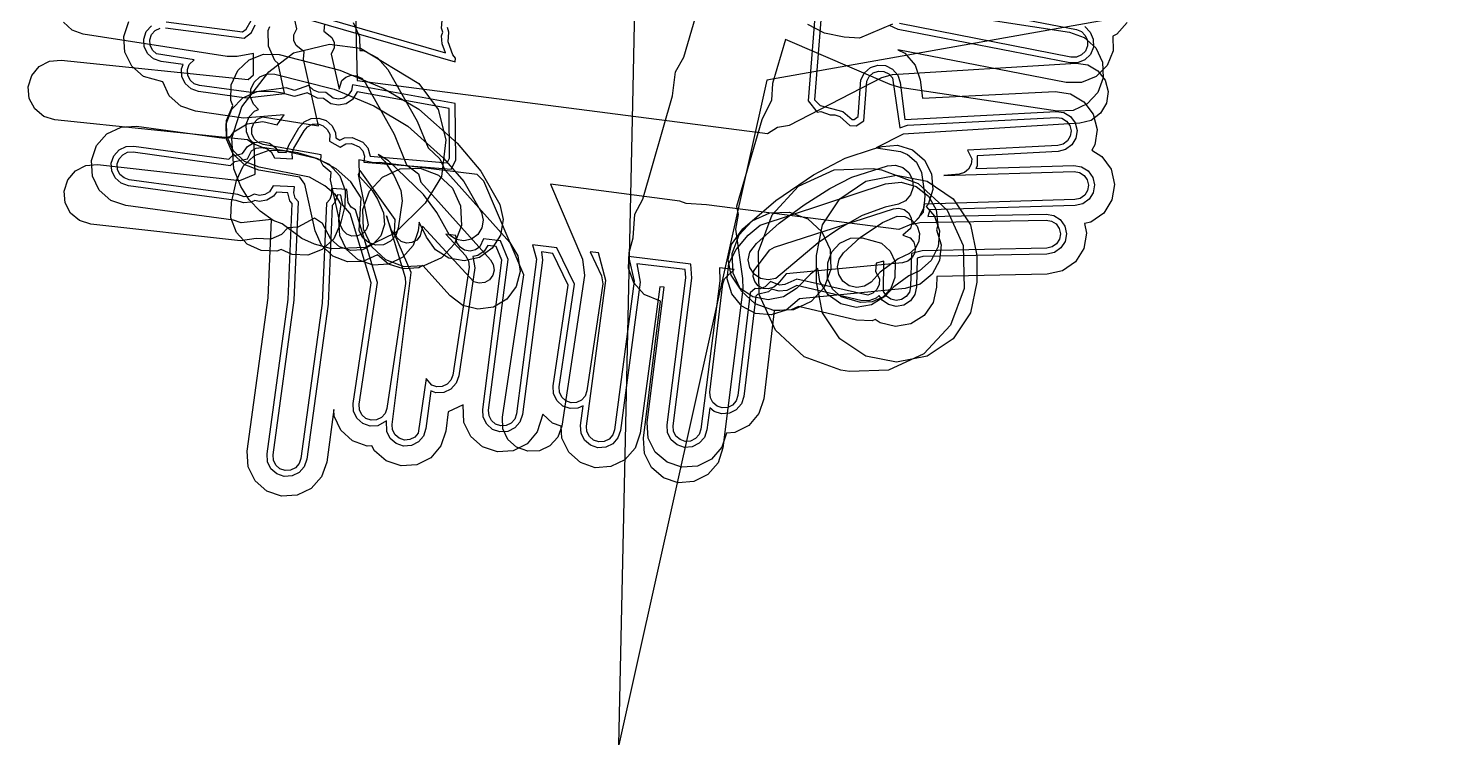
# Model space of a CAD drawing. Header units: metres. Extents: x -3943 to -3664, y 4962 to 6622.
# Drawn here: x -3837.3 to -3767, y 4961.9 to 4997.7 of the extents above; entities that cross this region are included whole.
import ezdxf

# ---------------------------------------------------------------- set-up
doc = ezdxf.new("R2010")
doc.units = ezdxf.units.M
doc.layers.add('AI_GREENING_EXCLUSIONS', color=1, linetype='Continuous')

msp = doc.modelspace()

# ---------------------------------------------------------------- linework, layer by layer
at = {"layer": 'AI_GREENING_EXCLUSIONS'}
for points in [[(-3821.365, 5013.779), (-3820.902, 4995.041), (-3800.432, 4992.396), (-3799.925, 4992.717), (-3799.331, 4992.81), (-3794.721, 4995.194), (-3794.191, 4995.34), (-3785.023, 4995.896), (-3784.443, 4995.817), (-3783.937, 4995.522), (-3783.583, 4995.056), (-3783.435, 4994.489), (-3783.514, 4993.91), (-3783.809, 4993.404), (-3784.275, 4993.05), (-3784.841, 4992.901), (-3793.656, 4992.367), (-3794.996, 4991.674), (-3793.793, 4991.501), (-3793.434, 4991.351), (-3792.995, 4990.965), (-3792.736, 4990.44), (-3792.575, 4989.287), (-3792.616, 4988.703), (-3792.876, 4988.179), (-3793.151, 4987.905), (-3793.872, 4987.608), (-3803.464, 4988.832), (-3804.474, 4988.898), (-3804.801, 4989.009), (-3811.25, 4989.866), (-3809.656, 4986.12), (-3809.553, 4985.31), (-3810.683, 4977.79), (-3810.881, 4977.239), (-3811.275, 4976.807), (-3811.804, 4976.557), (-3812.389, 4976.53), (-3812.939, 4976.728), (-3813.372, 4977.122), (-3813.622, 4977.651), (-3813.649, 4978.236), (-3812.583, 4985.336), (-3814.573, 4990.014), (-3814.906, 4990.343), (-3819.785, 4990.948), (-3820.062, 4990.928), (-3820.815, 4991.086), (-3820.797, 4990.258), (-3820.147, 4989.545), (-3819.873, 4989.123), (-3819.578, 4988.43), (-3819.537, 4987.846), (-3819.722, 4987.291), (-3820.106, 4986.85), (-3820.63, 4986.588), (-3821.214, 4986.547), (-3821.769, 4986.733), (-3822.211, 4987.117), (-3822.631, 4987.898), (-3823.024, 4988.171), (-3823.855, 4987.714), (-3824.349, 4987.685), (-3824.67, 4987.35), (-3825.206, 4987.115), (-3825.927, 4987.155), (-3826.719, 4987.03), (-3834.185, 4987.865), (-3834.743, 4988.042), (-3835.19, 4988.419), (-3835.459, 4988.939), (-3835.509, 4989.522), (-3835.332, 4990.08), (-3834.955, 4990.527), (-3834.435, 4990.796), (-3833.852, 4990.846), (-3826.756, 4990.053), (-3825.984, 4990.356), (-3826.028, 4991.837), (-3826.372, 4992.085), (-3835.978, 4993.071), (-3836.536, 4993.247), (-3836.985, 4993.622), (-3837.256, 4994.141), (-3837.308, 4994.724), (-3837.133, 4995.282), (-3836.757, 4995.731), (-3836.239, 4996.002), (-3835.656, 4996.054), (-3826.335, 4995.086), (-3826.071, 4995.318), (-3826.064, 4996.383), (-3826.889, 4996.239), (-3827.378, 4996.235), (-3834.568, 4997.354), (-3834.568, 4997.354), (-3835.117, 4997.555), (-3835.548, 4997.951)], [(-3822.527, 4997.875), (-3822.557, 4997.508), (-3822.158, 4997.191), (-3822.048, 4996.941), (-3822.042, 4996.668), (-3822.19, 4996.361), (-3821.798, 4994.599), (-3821.661, 4995.034), (-3821.454, 4995.213), (-3821.195, 4995.298), (-3820.922, 4995.278), (-3820.678, 4995.154), (-3820.5, 4994.947), (-3819.042, 4992.366), (-3818.44, 4990.825), (-3817.836, 4990.382), (-3817.72, 4989.96), (-3814.244, 4986.085), (-3814.105, 4985.85), (-3814.067, 4985.579), (-3814.134, 4985.315), (-3814.298, 4985.096), (-3814.533, 4984.957), (-3814.804, 4984.918), (-3815.068, 4984.986), (-3817.635, 4987.768), (-3817.746, 4987.278), (-3817.923, 4987.07), (-3818.166, 4986.946), (-3818.438, 4986.924), (-3818.698, 4987.008), (-3818.906, 4987.185), (-3819.03, 4987.428), (-3819.005, 4988.106), (-3820.74, 4990.554), (-3820.852, 4990.342), (-3820.35, 4987.841), (-3820.448, 4987.586), (-3820.637, 4987.389), (-3820.887, 4987.278), (-3821.16, 4987.272), (-3821.415, 4987.371), (-3821.612, 4987.56), (-3821.722, 4987.81), (-3822.229, 4990.087), (-3822.199, 4990.454), (-3822.598, 4990.771), (-3822.708, 4991.02), (-3822.698, 4991.336), (-3825.582, 4991.846), (-3825.836, 4991.945), (-3826.034, 4992.134), (-3826.144, 4992.384), (-3826.149, 4992.657), (-3826.05, 4992.911), (-3825.861, 4993.109), (-3825.611, 4993.218), (-3825.611, 4993.218), (-3822.828, 4992.781), (-3823.568, 4996.106), (-3823.538, 4996.473), (-3823.937, 4996.79), (-3824.047, 4997.04), (-3824.053, 4997.313), (-3823.904, 4997.619), (-3824.78, 5001.556)], [(-3792.961, 4998.608), (-3785.358, 4997.455), (-3784.624, 4997.19), (-3784.048, 4996.664), (-3783.716, 4995.957), (-3783.68, 4995.178), (-3783.946, 4994.444), (-3784.472, 4993.867), (-3785.178, 4993.536), (-3785.958, 4993.5), (-3793.817, 4994.692), (-3794.311, 4994.834), (-3799.525, 4997.088), (-3800.168, 4994.891), (-3800.22, 4994.061), (-3800.701, 4993.068), (-3801.965, 4988.75), (-3801.879, 4988.357), (-3802.012, 4987.617), (-3801.664, 4985.154), (-3801.66, 4984.628), (-3802.645, 4976.697), (-3802.89, 4975.956), (-3803.4, 4975.366), (-3804.098, 4975.015), (-3804.876, 4974.959), (-3805.617, 4975.204), (-3806.207, 4975.714), (-3806.557, 4976.412), (-3806.614, 4977.19), (-3805.766, 4984.016), (-3806.571, 4984.356), (-3807.095, 4984.935), (-3807.356, 4985.67), (-3807.356, 4985.67), (-3807.317, 4986.45), (-3807.133, 4987.177), (-3807.035, 4988.361), (-3806.644, 4989.117), (-3805.16, 4994.281), (-3805.017, 4995.464), (-3804.596, 4996.206), (-3803.395, 5000.313)], [(-3798.008, 4998.848), (-3798.387, 4994.022), (-3797.95, 4993.454), (-3797.768, 4993.494), (-3797.303, 4993.318), (-3797.069, 4993.328), (-3796.813, 4993.234), (-3796.319, 4992.796), (-3795.997, 4992.772), (-3795.614, 4993.032), (-3795.472, 4994.999), (-3795.35, 4995.244), (-3795.144, 4995.423), (-3794.885, 4995.51), (-3794.613, 4995.491), (-3794.368, 4995.37), (-3794.189, 4995.164), (-3793.816, 4992.671), (-3793.436, 4992.81), (-3786.013, 4993.191), (-3785.743, 4993.152), (-3785.508, 4993.012), (-3785.345, 4992.793), (-3785.278, 4992.528), (-3785.318, 4992.258), (-3785.458, 4992.023), (-3785.677, 4991.86), (-3785.942, 4991.793), (-3790.444, 4991.562), (-3790.229, 4991.131), (-3790.258, 4990.859), (-3790.388, 4990.619), (-3790.6, 4990.447), (-3790.862, 4990.37), (-3791.633, 4990.299), (-3785.128, 4990.493), (-3784.859, 4990.448), (-3784.627, 4990.303), (-3784.469, 4990.08), (-3784.408, 4989.814), (-3784.453, 4989.545), (-3784.598, 4989.313), (-3784.82, 4989.155), (-3785.087, 4989.094), (-3792.622, 4988.869), (-3792.654, 4988.442), (-3793.179, 4987.868), (-3792.825, 4987.942), (-3786.522, 4988.071), (-3786.253, 4988.024), (-3786.023, 4987.877), (-3785.866, 4987.653), (-3785.808, 4987.386), (-3785.855, 4987.117), (-3786.002, 4986.887), (-3786.226, 4986.731), (-3786.493, 4986.672), (-3792.71, 4986.544), (-3793.246, 4986.399), (-3793.286, 4984.746), (-3793.346, 4984.48), (-3793.503, 4984.256), (-3793.734, 4984.11), (-3794.003, 4984.064), (-3794.27, 4984.123), (-3794.493, 4984.281), (-3794.639, 4984.511), (-3794.627, 4986.024), (-3794.996, 4985.923), (-3795.033, 4985.497), (-3794.838, 4985.134), (-3794.848, 4984.861), (-3794.961, 4984.612), (-3795.161, 4984.426), (-3795.417, 4984.331), (-3798.966, 4985.116), (-3799.552, 4984.848), (-3799.823, 4984.819), (-3800.281, 4985), (-3800.532, 4984.739), (-3800.788, 4984.642), (-3801.032, 4984.649), (-3801.292, 4984.438), (-3801.903, 4979.308), (-3801.988, 4979.048), (-3802.165, 4978.84), (-3802.409, 4978.717), (-3802.681, 4978.695), (-3802.941, 4978.78), (-3803.148, 4978.958), (-3803.272, 4979.201), (-3803.293, 4979.473), (-3802.649, 4984.885), (-3802.567, 4985.14), (-3802.083, 4985.599), (-3802.812, 4985.688), (-3802.808, 4985.046), (-3803.747, 4977.63), (-3803.833, 4977.371), (-3804.012, 4977.165), (-3804.257, 4977.043), (-3804.529, 4977.024), (-3804.788, 4977.11), (-3804.994, 4977.29), (-3805.116, 4977.534), (-3805.136, 4977.806), (-3804.203, 4985.172), (-3804.253, 4985.865), (-3807.358, 4986.246), (-3807.077, 4985.019), (-3808.06, 4977.602), (-3808.148, 4977.344), (-3808.328, 4977.138), (-3808.574, 4977.018), (-3808.846, 4977), (-3809.105, 4977.088), (-3809.31, 4977.268), (-3809.43, 4977.513), (-3809.448, 4977.786), (-3808.484, 4985.063), (-3808.861, 4986.431), (-3809.278, 4986.482), (-3808.7, 4985.29), (-3808.638, 4984.882), (-3809.429, 4979.545), (-3809.522, 4979.288), (-3809.705, 4979.086), (-3809.952, 4978.969), (-3810.225, 4978.956), (-3810.482, 4979.048), (-3810.684, 4979.231), (-3810.801, 4979.478), (-3810.814, 4979.751), (-3810.054, 4984.874), (-3810.932, 4986.685), (-3812.149, 4986.834), (-3811.951, 4986.114), (-3812.947, 4978.399), (-3813.035, 4978.14), (-3813.214, 4977.934), (-3813.459, 4977.813), (-3813.731, 4977.794), (-3813.99, 4977.881), (-3814.196, 4978.061), (-3814.317, 4978.306), (-3814.336, 4978.578), (-3813.363, 4986.108), (-3813.746, 4987.03), (-3814.588, 4987.134), (-3814.772, 4986.732), (-3814.998, 4986.579), (-3815.266, 4986.525), (-3815.534, 4986.577), (-3815.762, 4986.727), (-3815.915, 4986.954), (-3815.97, 4987.303), (-3816.473, 4987.365), (-3815.494, 4986.302), (-3815.339, 4986.033), (-3815.316, 4985.724), (-3816.125, 4980.334), (-3816.218, 4980.077), (-3816.401, 4979.875), (-3816.649, 4979.759), (-3816.921, 4979.746), (-3817.178, 4979.838), (-3817.45, 4980.171), (-3817.845, 4977.439), (-3818.024, 4977.233), (-3818.268, 4977.11), (-3818.541, 4977.09), (-3818.8, 4977.177), (-3819.006, 4977.355), (-3819.129, 4977.599), (-3819.148, 4977.872), (-3818.201, 4985.453), (-3819.01, 4987.342), (-3819.187, 4987.543), (-3819.428, 4988.29), (-3818.498, 4985.208), (-3818.476, 4984.903), (-3819.409, 4978.668), (-3819.501, 4978.411), (-3819.685, 4978.208), (-3819.932, 4978.092), (-3820.205, 4978.079), (-3820.462, 4978.171), (-3820.664, 4978.355), (-3820.78, 4978.602), (-3820.794, 4978.875), (-3819.884, 4984.954), (-3820.981, 4988.589), (-3821.187, 4988.72), (-3821.344, 4988.944), (-3821.412, 4989.605), (-3822.179, 4989.64), (-3822.168, 4989.356), (-3822.264, 4989.1), (-3822.431, 4988.922), (-3822.646, 4983.921), (-3823.705, 4976.17), (-3823.794, 4975.912), (-3823.975, 4975.708), (-3824.221, 4975.588), (-3824.493, 4975.571), (-3824.751, 4975.66), (-3824.956, 4975.842), (-3825.075, 4976.087), (-3825.092, 4976.36), (-3824.038, 4984.078), (-3823.83, 4988.981), (-3823.981, 4989.173), (-3824.056, 4989.436), (-3824.019, 4989.723), (-3825.093, 4989.773), (-3825.271, 4989.486), (-3825.505, 4989.345), (-3825.775, 4989.304), (-3826.033, 4989.368), (-3826.263, 4989.25), (-3826.535, 4989.229), (-3826.844, 4989.355), (-3832.267, 4990.083), (-3832.525, 4990.173), (-3832.729, 4990.354), (-3832.848, 4990.6), (-3832.864, 4990.873), (-3832.775, 4991.131), (-3832.594, 4991.335), (-3832.348, 4991.454), (-3832.075, 4991.47), (-3827.208, 4990.798), (-3826.994, 4990.993), (-3826.373, 4991.125), (-3826.168, 4991.52), (-3825.934, 4991.661), (-3825.664, 4991.701), (-3825.399, 4991.636), (-3825.179, 4991.474), (-3825.028, 4991.171), (-3824.12, 4991.129), (-3824.138, 4991.405), (-3824.05, 4991.663), (-3823.546, 4992.527), (-3823.366, 4992.732), (-3823.12, 4992.852), (-3822.848, 4992.869), (-3822.589, 4992.78), (-3822.385, 4992.599), (-3822.265, 4992.354), (-3822.27, 4992.016), (-3821.748, 4991.712), (-3821.457, 4991.884), (-3821.185, 4991.901), (-3820.802, 4991.729), (-3820.621, 4991.524), (-3820.533, 4991.265), (-3820.562, 4990.969), (-3816.21, 4990.613), (-3815.968, 4991.061), (-3816.002, 4993.888), (-3821.136, 4994.82), (-3821.185, 4994.533), (-3821.337, 4994.306), (-3821.564, 4994.154), (-3821.832, 4994.101), (-3822.1, 4994.154), (-3822.453, 4994.432), (-3822.82, 4994.451), (-3823.073, 4994.557), (-3823.323, 4994.781), (-3824.023, 4994.535), (-3824.438, 4994.677), (-3826.187, 4994.445), (-3828.769, 4994.788), (-3829.027, 4994.879), (-3829.23, 4995.061), (-3829.348, 4995.307), (-3829.363, 4995.58), (-3829.272, 4995.838), (-3829.026, 4996.072), (-3830.9, 4996.372), (-3831.106, 4996.552), (-3831.227, 4996.797), (-3831.244, 4997.07), (-3831.157, 4997.329), (-3830.977, 4997.534), (-3830.732, 4997.655)], [(-3793.402, 4999.219), (-3785.015, 4997.583), (-3784.762, 4997.479), (-3784.568, 4997.287), (-3784.463, 4997.035), (-3784.462, 4996.762), (-3784.565, 4996.509), (-3784.758, 4996.315), (-3785.009, 4996.21), (-3785.283, 4996.209), (-3793.841, 4997.878)], [(-3797.736, 4998.487), (-3798.082, 4994.073), (-3797.791, 4993.79), (-3796.657, 4993.49), (-3796.205, 4993.099), (-3796.096, 4993.087), (-3795.896, 4993.242), (-3795.761, 4995.078), (-3795.587, 4995.427), (-3795.293, 4995.683), (-3794.923, 4995.808), (-3794.534, 4995.781), (-3794.185, 4995.607), (-3793.928, 4995.313), (-3793.804, 4994.943), (-3793.566, 4993.086), (-3786.029, 4993.491), (-3785.643, 4993.434), (-3785.307, 4993.235), (-3785.074, 4992.922), (-3784.979, 4992.543), (-3785.035, 4992.157), (-3785.235, 4991.822), (-3785.548, 4991.589), (-3785.926, 4991.493), (-3789.968, 4991.286), (-3789.971, 4990.77), (-3790.038, 4990.647), (-3785.137, 4990.793), (-3784.752, 4990.728), (-3784.422, 4990.521), (-3784.195, 4990.203), (-3784.108, 4989.823), (-3784.173, 4989.438), (-3784.38, 4989.108), (-3784.697, 4988.881), (-3785.078, 4988.794), (-3792.322, 4988.578), (-3792.429, 4988.25), (-3786.528, 4988.371), (-3786.144, 4988.303), (-3785.815, 4988.093), (-3785.592, 4987.773), (-3785.508, 4987.392), (-3785.576, 4987.008), (-3785.786, 4986.679), (-3786.106, 4986.456), (-3786.487, 4986.372), (-3792.667, 4986.245), (-3792.951, 4986.168), (-3792.986, 4984.739), (-3793.072, 4984.358), (-3793.296, 4984.039), (-3793.626, 4983.83), (-3794.01, 4983.764), (-3794.391, 4983.849), (-3794.71, 4984.074), (-3794.858, 4984.307), (-3795.004, 4984.171), (-3795.369, 4984.035), (-3795.759, 4984.049), (-3798.958, 4984.806), (-3799.462, 4984.562), (-3799.849, 4984.52), (-3800.222, 4984.627), (-3800.373, 4984.484), (-3800.922, 4984.351), (-3801.009, 4984.281), (-3801.605, 4979.272), (-3801.726, 4978.901), (-3801.98, 4978.605), (-3802.327, 4978.428), (-3802.716, 4978.398), (-3803.087, 4978.518), (-3803.308, 4978.707), (-3803.449, 4977.593), (-3803.573, 4977.223), (-3803.828, 4976.928), (-3804.178, 4976.754), (-3804.567, 4976.726), (-3804.937, 4976.85), (-3805.231, 4977.106), (-3805.406, 4977.455), (-3805.433, 4977.844), (-3804.503, 4985.188), (-3804.537, 4985.598), (-3806.949, 4985.894), (-3806.78, 4984.98), (-3807.763, 4977.563), (-3807.889, 4977.193), (-3808.146, 4976.9), (-3808.496, 4976.728), (-3808.886, 4976.703), (-3809.255, 4976.828), (-3809.548, 4977.086), (-3809.72, 4977.436), (-3809.745, 4977.825), (-3809.616, 4978.802), (-3809.879, 4978.678), (-3810.269, 4978.659), (-3810.636, 4978.79), (-3810.925, 4979.052), (-3811.092, 4979.405), (-3811.111, 4979.795), (-3810.365, 4984.826), (-3811.131, 4986.407), (-3811.707, 4986.478), (-3811.653, 4986.076), (-3812.65, 4978.36), (-3812.774, 4977.991), (-3813.031, 4977.697), (-3813.38, 4977.523), (-3813.77, 4977.497), (-3814.14, 4977.621), (-3814.434, 4977.878), (-3814.607, 4978.227), (-3814.633, 4978.617), (-3813.671, 4986.067), (-3813.956, 4986.754), (-3814.371, 4986.805), (-3814.559, 4986.521), (-3814.882, 4986.303), (-3815.128, 4986.253), (-3815.02, 4985.68), (-3815.829, 4980.29), (-3815.961, 4979.923), (-3816.223, 4979.634), (-3816.576, 4979.468), (-3816.966, 4979.449), (-3817.226, 4979.543), (-3817.462, 4977.661), (-3817.585, 4977.291), (-3817.84, 4976.996), (-3818.189, 4976.821), (-3818.578, 4976.793), (-3818.948, 4976.916), (-3819.243, 4977.171), (-3819.418, 4977.52), (-3819.428, 4978.054), (-3819.859, 4977.801), (-3820.249, 4977.782), (-3820.616, 4977.914), (-3820.905, 4978.176), (-3821.072, 4978.529), (-3821.09, 4978.919), (-3820.191, 4984.932), (-3821.239, 4988.404), (-3821.618, 4988.823), (-3821.706, 4989.318), (-3821.872, 4989.326), (-3822.009, 4988.942), (-3822.136, 4988.807), (-3822.349, 4983.88), (-3823.408, 4976.13), (-3823.535, 4975.761), (-3823.794, 4975.469), (-3824.144, 4975.298), (-3824.534, 4975.274), (-3824.903, 4975.401), (-3825.195, 4975.66), (-3825.366, 4976.011), (-3825.389, 4976.4), (-3824.337, 4984.104), (-3824.134, 4988.892), (-3824.249, 4989.037), (-3824.352, 4989.438), (-3824.921, 4989.465), (-3825.069, 4989.264), (-3825.403, 4989.063), (-3825.789, 4989.004), (-3825.997, 4989.056), (-3826.181, 4988.962), (-3826.57, 4988.931), (-3826.94, 4989.051), (-3832.308, 4989.786), (-3832.677, 4989.914), (-3832.968, 4990.173), (-3833.139, 4990.524), (-3833.162, 4990.914), (-3833.034, 4991.282), (-3832.775, 4991.574), (-3832.424, 4991.744), (-3832.034, 4991.767), (-3827.303, 4991.114), (-3827.142, 4991.254), (-3826.609, 4991.398), (-3826.37, 4991.741), (-3826.036, 4991.943), (-3825.65, 4992.001), (-3825.272, 4991.907), (-3824.958, 4991.676), (-3824.829, 4991.463), (-3824.435, 4991.444), (-3824.309, 4991.814), (-3823.806, 4992.678), (-3823.547, 4992.971), (-3823.197, 4993.142), (-3822.807, 4993.166), (-3822.438, 4993.039), (-3822.146, 4992.781), (-3821.975, 4992.431), (-3821.959, 4992.182), (-3821.758, 4992.065), (-3821.534, 4992.174), (-3821.144, 4992.198), (-3820.62, 4991.967), (-3820.362, 4991.674), (-3820.239, 4991.255), (-3816.404, 4990.933), (-3816.288, 4991.158), (-3816.301, 4993.637), (-3820.897, 4994.472), (-3821.125, 4994.093), (-3821.449, 4993.877), (-3821.832, 4993.801), (-3822.215, 4993.877), (-3822.583, 4994.138), (-3822.879, 4994.157), (-3823.385, 4994.427), (-3824.018, 4994.235), (-3824.498, 4994.366), (-3826.42, 4994.149), (-3828.812, 4994.491), (-3829.18, 4994.621), (-3829.47, 4994.881), (-3829.639, 4995.233), (-3829.66, 4995.623), (-3829.583, 4995.843), (-3830.681, 4995.987), (-3831.05, 4996.113), (-3831.344, 4996.37), (-3831.516, 4996.72), (-3831.542, 4997.109), (-3831.417, 4997.479), (-3831.159, 4997.772)], [(-3823.962, 4998.267), (-3816.013, 4995.972), (-3815.993, 4996.157), (-3816.127, 4996.318), (-3816.363, 4996.962), (-3816.32, 4997.458), (-3816.392, 4997.68)], [(-3823.7, 4998.504), (-3816.49, 4996.422), (-3816.65, 4996.876), (-3816.687, 4997.265), (-3816.629, 4997.455), (-3816.69, 4997.644), (-3816.66, 4998.033)], [(-3782.48, 4997.935), (-3782.992, 4997.345), (-3783.188, 4997.247), (-3783.186, 4996.513), (-3783.482, 4995.791), (-3784.031, 4995.237), (-3784.751, 4994.936), (-3785.531, 4994.933), (-3793.914, 4996.568), (-3793.573, 4996.398), (-3793.061, 4995.81), (-3792.812, 4995.07), (-3792.695, 4994.15), (-3786.08, 4994.49), (-3785.308, 4994.377), (-3784.637, 4993.977), (-3784.171, 4993.351), (-3783.98, 4992.595), (-3784.093, 4991.822), (-3784.245, 4991.568), (-3783.736, 4991.249), (-3783.283, 4990.614), (-3783.108, 4989.853), (-3783.238, 4989.083), (-3783.652, 4988.422), (-3784.287, 4987.969), (-3784.614, 4987.894), (-3784.508, 4987.413), (-3784.644, 4986.644), (-3785.064, 4985.987), (-3785.704, 4985.54), (-3786.466, 4985.372), (-3791.973, 4985.259), (-3791.987, 4984.715), (-3792.157, 4983.953), (-3792.607, 4983.315), (-3793.266, 4982.897), (-3794.035, 4982.764), (-3794.796, 4982.935), (-3795.044, 4983.109), (-3795.21, 4983.048), (-3795.99, 4983.076), (-3798.883, 4983.761), (-3799.245, 4983.59), (-3800.089, 4983.543), (-3800.612, 4979.154), (-3800.854, 4978.412), (-3801.361, 4977.819), (-3802.057, 4977.465), (-3802.468, 4977.433), (-3802.704, 4976.727), (-3803.216, 4976.138), (-3803.914, 4975.789), (-3804.692, 4975.734), (-3805.433, 4975.981), (-3806.022, 4976.493), (-3806.37, 4977.191), (-3806.425, 4977.97), (-3805.571, 4984.717), (-3805.802, 4984.746), (-3806.771, 4977.431), (-3807.023, 4976.693), (-3807.538, 4976.106), (-3808.238, 4975.762), (-3809.017, 4975.711), (-3809.756, 4975.963), (-3810.342, 4976.478), (-3810.686, 4977.178), (-3810.725, 4977.781), (-3811.15, 4977.933), (-3811.64, 4978.376), (-3811.907, 4977.493), (-3812.42, 4976.905), (-3813.119, 4976.558), (-3813.898, 4976.505), (-3814.637, 4976.754), (-3815.225, 4977.267), (-3815.572, 4977.966), (-3815.612, 4978.849), (-3816.349, 4978.497), (-3816.469, 4977.537), (-3816.715, 4976.797), (-3817.226, 4976.206), (-3817.923, 4975.857), (-3818.702, 4975.801), (-3819.442, 4976.046), (-3820.032, 4976.557), (-3820.157, 4976.805), (-3820.397, 4976.793), (-3821.132, 4977.057), (-3821.709, 4977.582), (-3822.042, 4978.288), (-3822.058, 4978.622), (-3822.417, 4975.994), (-3822.671, 4975.257), (-3823.189, 4974.672), (-3823.89, 4974.331), (-3824.669, 4974.283), (-3825.407, 4974.538), (-3825.991, 4975.055), (-3826.333, 4975.757), (-3826.38, 4976.536), (-3825.334, 4984.193), (-3825.168, 4988.106), (-3826.687, 4987.938), (-3827.068, 4988.061), (-3832.445, 4988.796), (-3833.182, 4989.051), (-3833.766, 4989.569), (-3834.106, 4990.271), (-3834.152, 4991.05), (-3833.897, 4991.788), (-3833.378, 4992.371), (-3832.676, 4992.712), (-3831.897, 4992.758), (-3827.537, 4992.156), (-3827.2, 4992.268), (-3827.044, 4992.48), (-3826.376, 4992.883), (-3825.604, 4993), (-3824.88, 4992.821), (-3824.537, 4993.332), (-3826.562, 4993.16), (-3828.953, 4993.501), (-3829.689, 4993.76), (-3830.27, 4994.281), (-3830.599, 4994.968), (-3831.55, 4995.246), (-3832.137, 4995.761), (-3832.482, 4996.461), (-3832.533, 4997.239), (-3832.283, 4997.978)], [(-3830.459, 4997.673), (-3826.535, 4997.157), (-3826.173, 4997.431), (-3825.978, 4997.823)], [(-3830.42, 4997.97), (-3826.618, 4997.47), (-3826.434, 4997.609), (-3826.185, 4998.04)], [(-3821.094, 4997.938), (-3820.779, 4997.224), (-3820.764, 4996.544), (-3820.574, 4996.53), (-3819.877, 4996.178), (-3819.368, 4995.587), (-3817.91, 4993.006), (-3817.358, 4991.68), (-3816.775, 4991.134), (-3816.526, 4990.576), (-3813.277, 4986.953), (-3812.879, 4986.281), (-3812.768, 4985.509), (-3812.962, 4984.753), (-3813.43, 4984.128), (-3814.102, 4983.731), (-3814.874, 4983.62), (-3815.63, 4983.814), (-3816.254, 4984.282), (-3817.613, 4985.797), (-3817.811, 4985.695), (-3818.589, 4985.633), (-3819.332, 4985.873), (-3819.878, 4986.338), (-3820.605, 4986.01), (-3821.385, 4985.992), (-3822.113, 4986.274), (-3822.677, 4986.813), (-3822.991, 4987.528), (-3823.499, 4989.869), (-3823.748, 4990.219), (-3825.808, 4990.565), (-3826.535, 4990.849), (-3827.099, 4991.388), (-3827.413, 4992.103), (-3827.43, 4992.883), (-3827.146, 4993.61), (-3826.607, 4994.174), (-3825.892, 4994.488), (-3825.112, 4994.504), (-3824.52, 4994.4), (-3824.838, 4995.888), (-3825.001, 4996.043), (-3825.316, 4996.757), (-3825.334, 4997.537), (-3825.26, 4997.727)], [(-3794.182, 4997.852), (-3795.826, 4997.16), (-3796.606, 4997.197), (-3797.575, 4997.394), (-3798.406, 4997.841)], [(-3784.596, 4997.729), (-3784.319, 4997.455), (-3784.169, 4997.095), (-3784.167, 4996.705), (-3784.315, 4996.343), (-3784.59, 4996.067), (-3784.95, 4995.916), (-3785.34, 4995.914), (-3793.898, 4997.583), (-3794.336, 4997.787)]]:
    msp.add_lwpolyline(points, dxfattribs=at)
for points in [[(-3800.451, 4995.058), (-3807.836, 4961.877), (-3807.145, 4993.869), (-3806.972, 5001.867), (-3766.982, 5001.004), (-3800.451, 4995.058)], [(-3827.156, 4992.153), (-3826.656, 4993.716), (-3825.303, 4995.468), (-3824.07, 4996.424), (-3822.282, 4996.856), (-3820.734, 4996.66), (-3817.823, 4994.892), (-3816.849, 4993.593), (-3816.474, 4992.078), (-3816.694, 4990.253), (-3817.499, 4988.916), (-3819.017, 4987.415), (-3820.5, 4986.707), (-3822.177, 4986.629), (-3823.018, 4986.868), (-3823.652, 4987.155), (-3824.63, 4987.883), (-3825.09, 4988.051), (-3825.736, 4988.514), (-3826.285, 4989.089), (-3826.692, 4989.747), (-3827.048, 4990.629), (-3827.156, 4992.153)], [(-3827.098, 4993.79), (-3827.196, 4994.045), (-3827.174, 4994.825), (-3826.856, 4995.538), (-3826.289, 4996.075), (-3825.561, 4996.353), (-3824.78, 4996.332), (-3821.752, 4995.556), (-3819.595, 4994.651), (-3817.819, 4993.6), (-3815.908, 4991.903), (-3814.722, 4990.516), (-3813.779, 4988.853), (-3813.606, 4988.092), (-3813.737, 4987.322), (-3814.153, 4986.662), (-3814.789, 4986.211), (-3815.55, 4986.038), (-3816.319, 4986.169), (-3816.98, 4986.585), (-3817.431, 4987.221), (-3817.807, 4987.966), (-3817.851, 4987.538), (-3818.105, 4986.8), (-3818.622, 4986.216), (-3819.324, 4985.874), (-3820.103, 4985.826), (-3820.84, 4986.08), (-3821.425, 4986.597), (-3821.767, 4987.298), (-3821.815, 4988.077), (-3821.695, 4988.857), (-3821.976, 4989.324), (-3822.51, 4989.787), (-3823.271, 4990.219), (-3825.791, 4990.715), (-3826.518, 4990.999), (-3827.081, 4991.539), (-3827.394, 4992.254), (-3827.41, 4993.034), (-3827.098, 4993.79)], [(-3826.284, 4993.223), (-3826.014, 4993.504), (-3825.823, 4993.588), (-3826.07, 4993.849), (-3826.21, 4994.214), (-3826.199, 4994.604), (-3826.04, 4994.96), (-3825.757, 4995.228), (-3825.392, 4995.368), (-3825.002, 4995.357), (-3822.051, 4994.601), (-3820.061, 4993.766), (-3818.363, 4992.761), (-3816.586, 4991.168), (-3815.579, 4990.002), (-3814.692, 4988.445), (-3814.605, 4988.064), (-3814.671, 4987.68), (-3814.879, 4987.349), (-3815.197, 4987.124), (-3815.578, 4987.037), (-3815.962, 4987.103), (-3816.292, 4987.311), (-3816.925, 4988.453), (-3817.581, 4989.352), (-3819.331, 4991.035), (-3819.842, 4991.337), (-3819.522, 4991.003), (-3819.052, 4990.277), (-3818.721, 4989.545), (-3818.657, 4989.035), (-3818.842, 4987.673), (-3818.969, 4987.304), (-3819.228, 4987.012), (-3819.578, 4986.841), (-3819.968, 4986.817), (-3820.337, 4986.944), (-3820.629, 4987.202), (-3820.8, 4987.553), (-3820.69, 4989.185), (-3821.214, 4989.985), (-3821.935, 4990.622), (-3822.863, 4991.132), (-3823.848, 4991.427), (-3825.616, 4991.7), (-3825.979, 4991.841), (-3826.261, 4992.112), (-3826.418, 4992.469), (-3826.426, 4992.859), (-3826.284, 4993.223)], [(-3792.25, 4986.053), (-3792.84, 4985.541), (-3793.366, 4985.282), (-3794.12, 4984.742), (-3794.566, 4984.253), (-3795.227, 4983.838), (-3795.997, 4983.709), (-3796.757, 4983.883), (-3797.393, 4984.335), (-3797.808, 4984.997), (-3797.918, 4985.648), (-3798.272, 4985.367), (-3798.974, 4984.662), (-3799.624, 4984.232), (-3800.39, 4984.083), (-3801.155, 4984.239), (-3801.802, 4984.675), (-3802.233, 4985.326), (-3802.382, 4986.092), (-3802.226, 4986.856), (-3801.661, 4987.629), (-3800.009, 4989.051), (-3798.124, 4990.332), (-3796.55, 4991.155), (-3795.131, 4991.623), (-3794.707, 4991.745), (-3793.93, 4991.809), (-3793.186, 4991.571), (-3792.591, 4991.067), (-3792.234, 4990.373), (-3792.169, 4989.595), (-3792.407, 4988.852), (-3792.501, 4988.741), (-3792.093, 4988.269), (-3791.846, 4987.529), (-3791.901, 4986.751), (-3792.25, 4986.053)], [(-3821.723, 4987.907), (-3822.063, 4987.13), (-3822.634, 4986.598), (-3823.365, 4986.326), (-3824.145, 4986.353), (-3824.688, 4986.601), (-3824.901, 4986.522), (-3825.681, 4986.55), (-3826.391, 4986.874), (-3826.923, 4987.445), (-3827.196, 4988.176), (-3827.168, 4988.956), (-3826.91, 4990.047), (-3826.586, 4990.757), (-3826.015, 4991.288), (-3825.284, 4991.561), (-3824.504, 4991.533), (-3823.005, 4991.179), (-3822.295, 4990.855), (-3821.763, 4990.284), (-3821.491, 4989.553), (-3821.518, 4988.773), (-3821.723, 4987.907)], [(-3817.758, 4990.66), (-3816.841, 4990.319), (-3816.142, 4989.672), (-3815.733, 4988.79), (-3815.694, 4987.804), (-3816.035, 4986.887), (-3816.682, 4986.188), (-3817.564, 4985.779), (-3818.55, 4985.74), (-3819.467, 4986.081), (-3820.166, 4986.728), (-3820.575, 4987.61), (-3820.614, 4988.596), (-3820.273, 4989.513), (-3819.626, 4990.212), (-3818.744, 4990.621), (-3817.758, 4990.66)], [(-3793.671, 4990.697), (-3793.373, 4990.445), (-3793.195, 4990.098), (-3793.163, 4989.709), (-3793.282, 4989.337), (-3793.534, 4989.039), (-3793.881, 4988.861), (-3794.548, 4988.719), (-3795.697, 4988.303), (-3796.818, 4987.672), (-3797.903, 4986.94), (-3800.003, 4985.157), (-3800.386, 4985.083), (-3800.768, 4985.161), (-3801.092, 4985.379), (-3801.307, 4985.704), (-3801.382, 4986.087), (-3801.304, 4986.47), (-3800.977, 4986.9), (-3799.835, 4987.913), (-3798.601, 4988.839), (-3797.309, 4989.652), (-3796.221, 4990.21), (-3794.432, 4990.783), (-3794.043, 4990.816), (-3793.671, 4990.697)], [(-3800.019, 4982.577), (-3800.834, 4984.35), (-3800.876, 4986.497), (-3800.198, 4988.326), (-3798.871, 4989.757), (-3797.099, 4990.571), (-3795.149, 4990.645), (-3794.728, 4990.578), (-3792.899, 4989.9), (-3791.468, 4988.574), (-3790.654, 4986.801), (-3790.612, 4984.654), (-3791.29, 4982.824), (-3792.616, 4981.394), (-3794.389, 4980.579), (-3796.339, 4980.506), (-3796.759, 4980.573), (-3798.589, 4981.251), (-3800.019, 4982.577)], [(-3793.009, 4989.755), (-3792.397, 4989.271), (-3792.016, 4988.59), (-3791.926, 4987.815), (-3791.99, 4987.589), (-3791.758, 4986.833), (-3791.836, 4986.057), (-3792.205, 4985.37), (-3792.809, 4984.876), (-3793.556, 4984.651), (-3798.831, 4984.142), (-3799.496, 4983.569), (-3800.243, 4983.34), (-3801.019, 4983.415), (-3801.708, 4983.782), (-3802.205, 4984.384), (-3802.433, 4985.13), (-3802.358, 4985.907), (-3801.992, 4986.596), (-3801.396, 4987.325), (-3800.792, 4987.818), (-3794.535, 4989.877), (-3793.76, 4989.968), (-3793.009, 4989.755)], [(-3797.986, 4986.31), (-3797.682, 4987.841), (-3796.814, 4989.139), (-3795.517, 4990.006), (-3793.986, 4990.31), (-3792.455, 4990.006), (-3791.158, 4989.139), (-3790.291, 4987.841), (-3789.986, 4986.31), (-3789.986, 4984.977), (-3790.291, 4983.447), (-3791.158, 4982.149), (-3792.455, 4981.282), (-3793.986, 4980.977), (-3795.517, 4981.282), (-3796.814, 4982.149), (-3797.682, 4983.447), (-3797.986, 4984.977), (-3797.986, 4986.31)], [(-3799.323, 4988.474), (-3798.406, 4988.133), (-3797.707, 4987.486), (-3797.298, 4986.604), (-3797.259, 4985.618), (-3797.6, 4984.701), (-3798.247, 4984.002), (-3799.129, 4983.593), (-3800.115, 4983.554), (-3801.032, 4983.895), (-3801.731, 4984.542), (-3802.14, 4985.424), (-3802.179, 4986.41), (-3801.838, 4987.327), (-3801.191, 4988.026), (-3800.309, 4988.435), (-3799.323, 4988.474)], [(-3793.386, 4988.428), (-3793.253, 4988.19), (-3793.221, 4987.918), (-3793.296, 4987.656), (-3793.675, 4987.324), (-3793.303, 4987.182), (-3793.13, 4986.97), (-3793.052, 4986.709), (-3793.079, 4986.437), (-3793.208, 4986.196), (-3793.42, 4986.023), (-3793.681, 4985.945), (-3799.495, 4985.384), (-3799.901, 4984.888), (-3800.112, 4984.714), (-3800.373, 4984.634), (-3800.645, 4984.66), (-3800.886, 4984.788), (-3801.06, 4984.999), (-3801.139, 4985.26), (-3801.113, 4985.532), (-3800.307, 4986.585), (-3800.069, 4986.719), (-3794.135, 4988.64), (-3793.864, 4988.672), (-3793.601, 4988.597), (-3793.386, 4988.428)], [(-3792.838, 4987.404), (-3792.866, 4987.015), (-3793.04, 4986.666), (-3793.335, 4986.41), (-3793.911, 4986.134), (-3794.806, 4985.47), (-3795.252, 4984.98), (-3795.583, 4984.773), (-3795.968, 4984.708), (-3796.348, 4984.795), (-3796.666, 4985.022), (-3796.873, 4985.352), (-3796.938, 4985.737), (-3796.851, 4986.117), (-3796.625, 4986.435), (-3795.803, 4987.197), (-3794.682, 4987.944), (-3793.955, 4988.271), (-3793.566, 4988.243), (-3793.217, 4988.069), (-3792.961, 4987.774), (-3792.838, 4987.404)], [(-3797.42, 4985.945), (-3797.216, 4986.493), (-3796.818, 4986.923), (-3796.286, 4987.167), (-3795.702, 4987.189), (-3794.732, 4986.918), (-3794.303, 4986.52), (-3794.059, 4985.989), (-3794.068, 4985.206), (-3794.271, 4984.657), (-3794.669, 4984.228), (-3795.201, 4983.984), (-3795.786, 4983.962), (-3796.756, 4984.232), (-3797.185, 4984.63), (-3797.429, 4985.162), (-3797.42, 4985.945)]]:
    msp.add_lwpolyline(points, close=True, dxfattribs=at)

doc.saveas('drawing.dxf')
